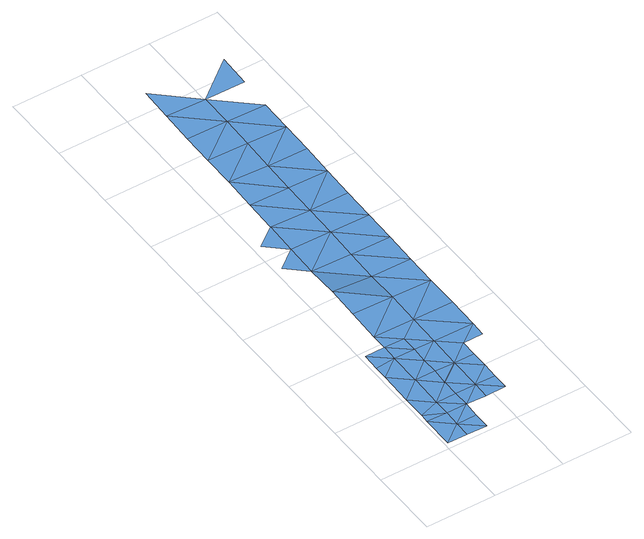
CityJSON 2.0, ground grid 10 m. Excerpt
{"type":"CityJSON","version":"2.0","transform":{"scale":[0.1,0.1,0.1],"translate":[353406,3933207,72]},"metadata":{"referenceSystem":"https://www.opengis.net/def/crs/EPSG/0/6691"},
"CityObjects":{
"waterbody1":{"type":"WaterBody","attributes":{"name":"3","class":"1140","function":"1","WaterBodyRiverFloodingRiskAttribute.description":"2","WaterBodyRiverFloodingRiskAttribute.rankOrg":"1","WaterBodyRiverFloodingRiskAttribute.adminType":"2","WaterBodyRiverFloodingRiskAttribute.scale":"L2"},"geometry":[{"type":"MultiSurface","lod":"1","boundaries":[[[0,1,2]],[[0,2,3]],[[4,3,2]],[[5,6,2]],[[5,2,7]],[[1,7,2]],[[6,4,2]]]}]},
"waterbody2":{"type":"WaterBody","attributes":{"name":"3","class":"1140","function":"1","WaterBodyRiverFloodingRiskAttribute.description":"2","WaterBodyRiverFloodingRiskAttribute.rankOrg":"2","WaterBodyRiverFloodingRiskAttribute.adminType":"2","WaterBodyRiverFloodingRiskAttribute.scale":"L2"},"geometry":[{"type":"MultiSurface","lod":"1","boundaries":[[[8,9,10]],[[8,10,11]],[[11,12,13]],[[14,15,16]],[[4,12,17]],[[17,12,18]],[[18,12,10]],[[4,17,3]],[[11,10,12]],[[18,10,19]],[[20,14,21]],[[4,6,12]],[[10,20,21]],[[19,10,21]],[[19,21,22]],[[23,22,21]],[[16,23,21]],[[12,6,13]],[[14,16,21]],[[9,20,10]]]}]},
"waterbody3":{"type":"WaterBody","attributes":{"name":"3","class":"1140","function":"1","WaterBodyRiverFloodingRiskAttribute.description":"2","WaterBodyRiverFloodingRiskAttribute.rankOrg":"3","WaterBodyRiverFloodingRiskAttribute.adminType":"2","WaterBodyRiverFloodingRiskAttribute.scale":"L2"},"geometry":[{"type":"MultiSurface","lod":"1","boundaries":[[[24,11,13]],[[13,6,24]],[[24,6,25]],[[11,26,8]],[[16,15,27]],[[24,26,11]],[[9,26,20]],[[9,8,26]],[[25,28,24]],[[15,29,27]],[[26,30,20]],[[28,31,24]],[[27,32,33]],[[14,20,30]],[[31,34,24]],[[24,34,26]],[[15,14,30]],[[30,29,15]],[[34,35,26]],[[35,36,26]],[[37,38,39]],[[40,33,32]],[[30,26,36]],[[27,29,32]],[[40,41,38]],[[42,43,39]],[[44,29,30]],[[36,44,30]],[[41,40,32]],[[45,44,36]],[[38,41,46]],[[39,38,47]],[[48,49,29]],[[47,38,46]],[[42,39,47]],[[42,50,51]],[[29,44,48]],[[32,29,49]],[[41,32,49]],[[52,46,41]],[[53,54,51]],[[50,42,47]],[[50,53,51]],[[52,41,49]],[[46,55,47]],[[52,55,46]],[[54,56,57]],[[47,58,50]],[[55,58,47]],[[54,53,59]],[[57,60,61]],[[56,54,59]],[[60,62,61]],[[63,53,50]],[[58,64,50]],[[63,59,53]],[[57,56,60]],[[65,62,66]],[[50,64,63]],[[62,60,66]],[[67,68,59]],[[59,63,67]],[[56,59,68]],[[60,56,68]],[[60,69,66]],[[69,60,68]],[[70,71,66]]]}]}
},
"vertices":[
[4,8,7],[32,8,7],[32,30,7],[4,54,7],[33,53,7],[60,30,7],[61,53,7],[60,7,7],
[61,100,7],[62,123,7],[34,123,7],[61,99,7],[33,76,7],[61,76,7],[63,169,7],[63,191,7],[35,192,7],[5,66,7],[5,100,7],[6,147,7],[62,146,7],[34,169,7],[6,167,7],[7,192,7],
[90,76,7],[89,52,7],[90,122,7],[35,215,7],[118,52,7],[92,214,7],[91,168,7],[118,75,7],[93,261,7],[36,262,8],[119,98,7],[119,122,7],[119,145,7],[10,378,7],[37,354,7],[38,400,7],[37,308,9],[93,307,6],[39,446,8],[10,424,8],[148,167,7],[147,145,7],[94,353,6],[95,399,7],[149,213,7],[149,260,6],[96,445,7],[40,492,9],[150,306,6],[96,492,8],[41,539,10],[151,352,6],[98,584,9],[41,585,10],[152,399,6],[97,538,8],[99,630,10],[42,631,10],[43,678,11],[153,491,7],[152,445,7],[44,724,12],[99,677,10],[154,537,8],[155,583,8],[155,629,9],[156,676,10],[157,722,11]
]}
